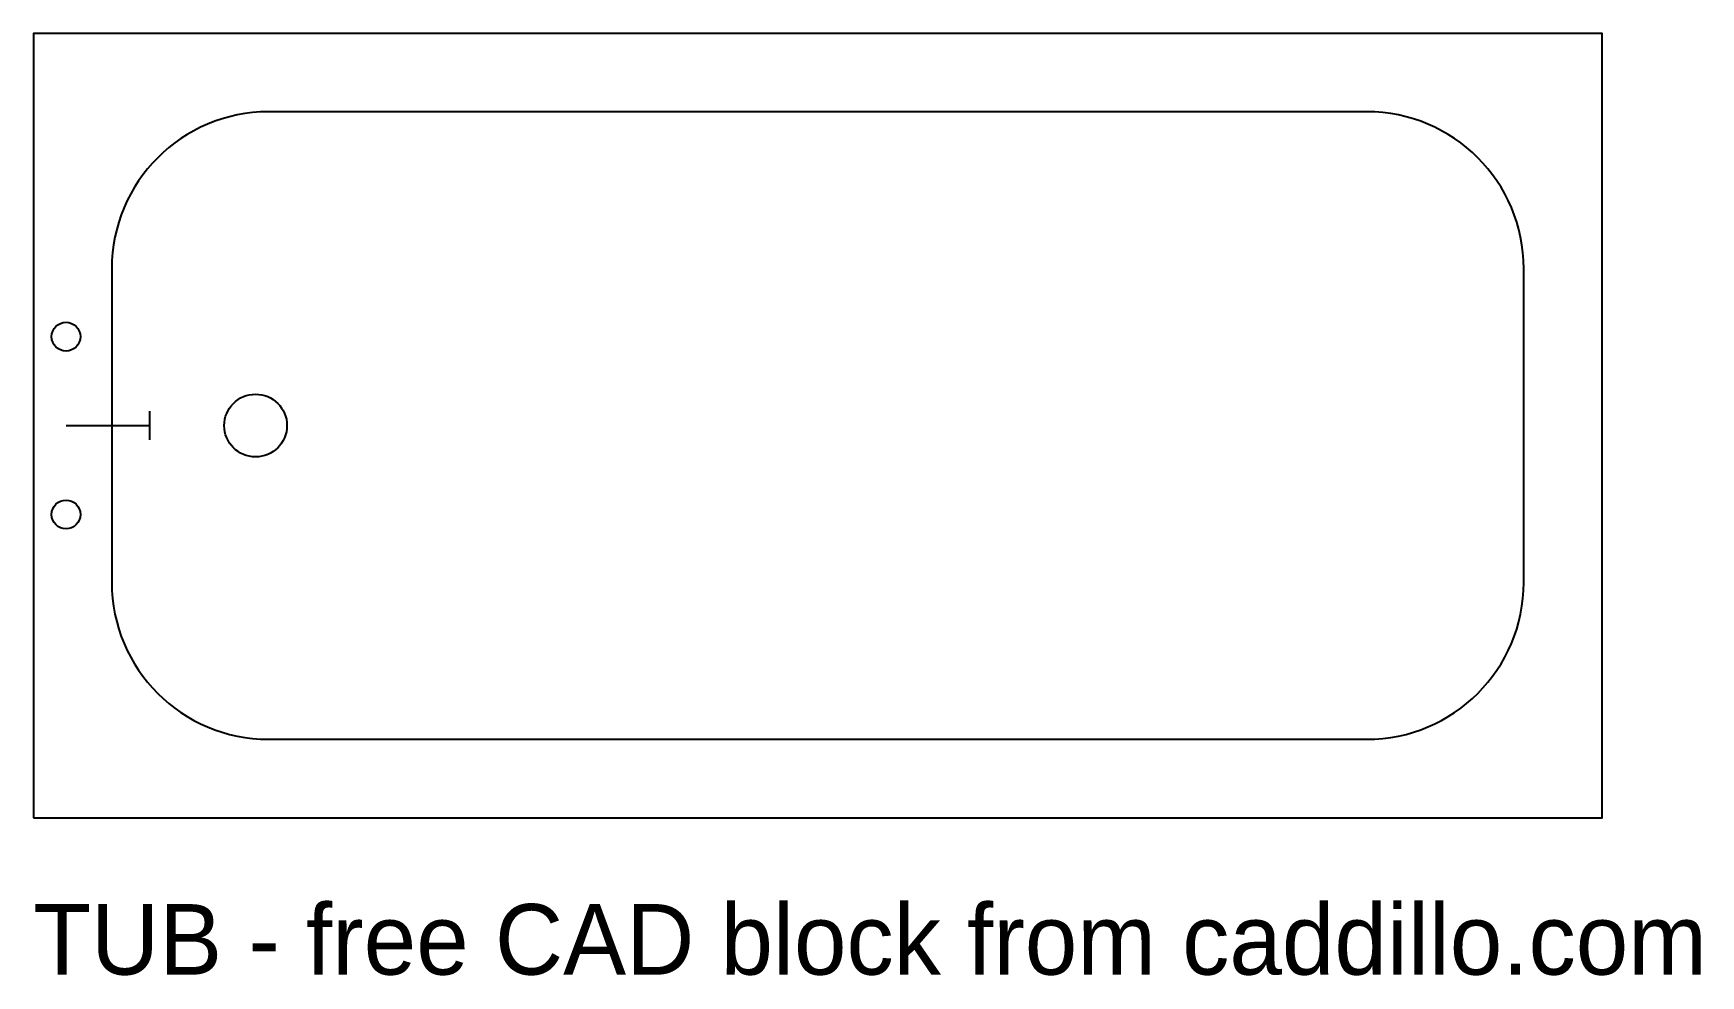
# Model space of a CAD drawing. Header units: inches. Extents: x -30 to 33.8, y -6 to 30.
import ezdxf

# ---------------------------------------------------------------- set-up
doc = ezdxf.new("R2010")
doc.units = ezdxf.units.IN
doc.header["$MEASUREMENT"] = 0
doc.layers.add('CADDILLO', color=8, linetype='Continuous', plot=False)

# ---------------------------------------------------------------- blocks, each defined once
blk = doc.blocks.new('TUB')
for p, q in [((21, 27), (-21, 27)), ((-27, 21), (-27, 9)), ((27, 9), (27, 21)), ((-25.55, 14.45), (-25.55, 15.55)), ((-28.75, 15), (-25.55, 15)), ((-21, 3), (21, 3))]:
    blk.add_line(p, q)
blk.add_lwpolyline([(-30, 0), (30, 0), (30, 30), (-30, 30)], close=True)
for centre, radius in [((-28.75, 18.4), 0.55), ((-21.5, 15), 1.2), ((-28.75, 11.6), 0.55)]:
    blk.add_circle(centre, radius)
for centre, start, end in [((-21, 21), 90, 180), ((21, 21), 0, 90), ((-21, 9), 180, 270), ((21, 9), 270, 360)]:
    blk.add_arc(centre, 6, start, end)

msp = doc.modelspace()

# ---------------------------------------------------------------- block references
msp.add_blockref('TUB', (0, 0))

# ---------------------------------------------------------------- texts
at = {"layer": 'CADDILLO'}
msp.add_text('TUB - free CAD block from caddillo.com', height=2.7, dxfattribs=at).set_placement((-30, -6))

doc.saveas('drawing.dxf')
